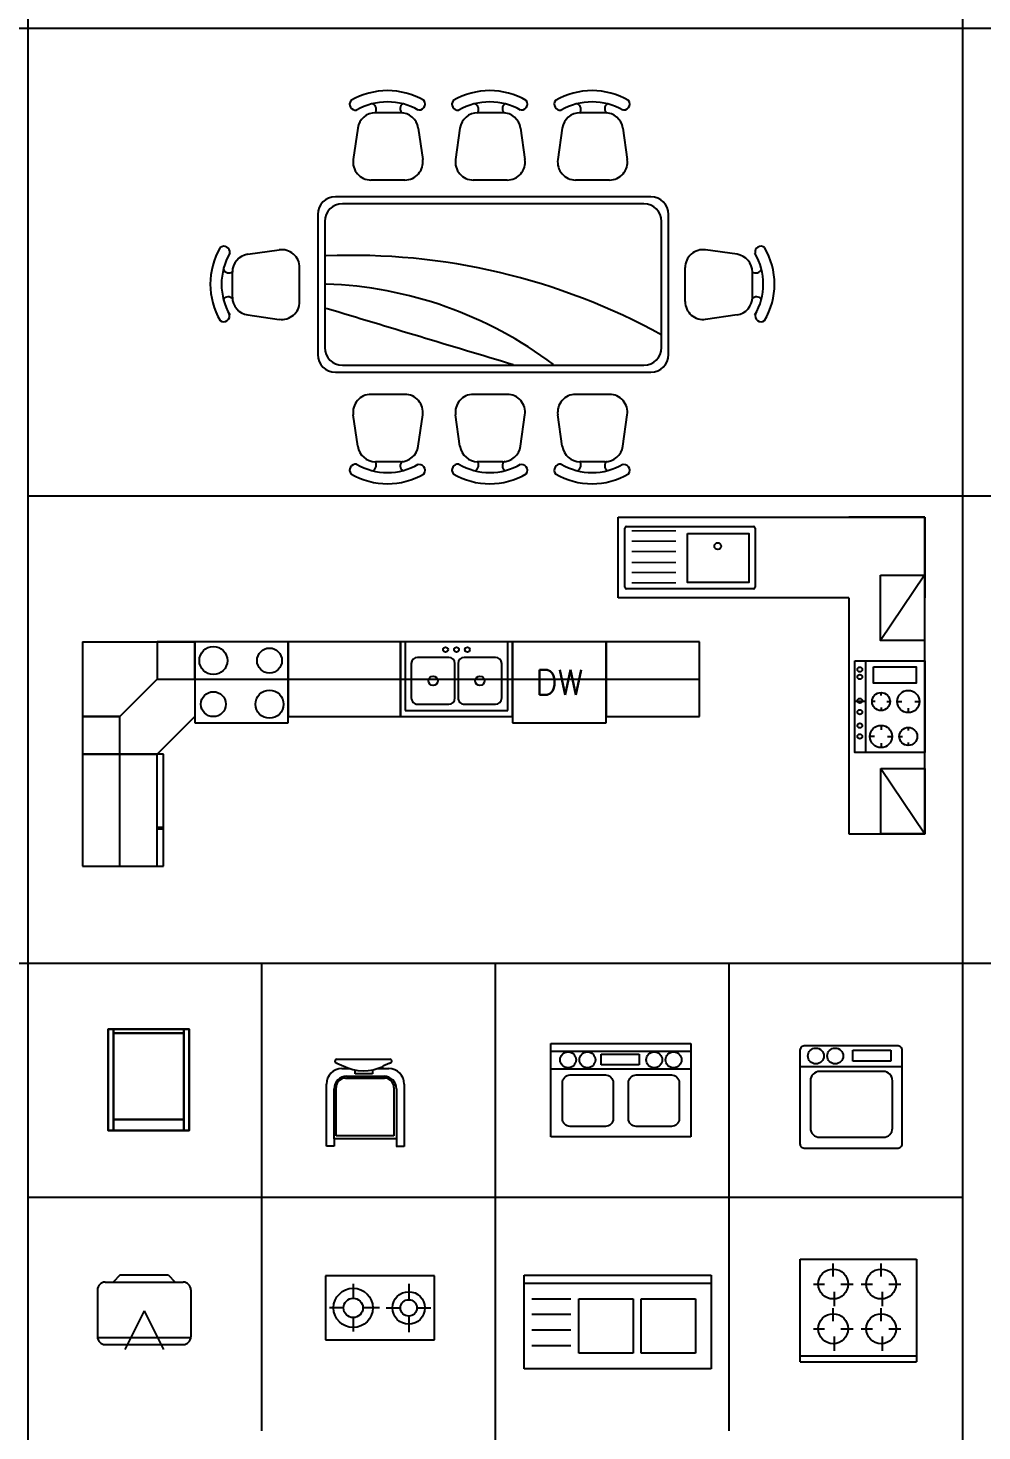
# Model space of a CAD drawing. Extents: x -72339 to 59654, y -38057 to 42097.
# Drawn here: x -48316 to -42194, y 21097 to 30097 of the extents above; entities that cross this region are included whole.
import ezdxf
from ezdxf.enums import TextEntityAlignment as Align

# ---------------------------------------------------------------- set-up
doc = ezdxf.new("R2010")
doc.units = 0
doc.header["$MEASUREMENT"] = 0
doc.layers.get('0').update_dxf_attribs({"linetype": 'CONTINUOUS'})
doc.layers.add('FU', color=11, linetype='CONTINUOUS')
doc.layers.add('HUM', color=7, linetype='CONTINUOUS')
doc.styles.add('DIM', font='txt')
doc.styles.get("Standard").update_dxf_attribs({"font": 'TXT', "bigfont": 'HZTXT'})

# ---------------------------------------------------------------- blocks, each defined once
blk = doc.blocks.new('1404')
at = {"linetype": 'Continuous', "flags": 1}
for tag in ['YVALUE', 'XVALUE']:
    blk.add_attdef(tag, (-95902.2571, -64533.2589), '', height=0.02, dxfattribs=at)
mesh = blk.add_polymesh((6, 3))
for k, corner in enumerate([(35, 10.6869, 700), (35, 10.6869), (35, 10.6869), (0, 10.6869, 700), (0, 10.6869), (0, 10.6869), (0, 660.6869, 700), (0, 660.6869), (0, 10.6869), (35, 660.6869, 700), (35, 660.6869), (35, 10.6869), (35, 660.6869, 700), (35, 660.6869, 700), (35, 10.6869, 700), (0, 660.6869, 700), (0, 660.6869, 700), (0, 10.6869, 700)]):
    mesh.set_mesh_vertex(divmod(k, 3), corner)
mesh = blk.add_polymesh((6, 3))
for k, corner in enumerate([(485, 635.6869, 700), (485, 635.6869, 317.5), (485, 635.6869, 317.5), (35, 635.6869, 700), (35, 635.6869, 317.5), (35, 635.6869, 317.5), (35, 660.6869, 700), (35, 660.6869, 317.5), (35, 635.6869, 317.5), (485, 660.6869, 700), (485, 660.6869, 317.5), (485, 635.6869, 317.5), (485, 660.6869, 700), (485, 660.6869, 700), (485, 635.6869, 700), (35, 660.6869, 700), (35, 660.6869, 700), (35, 635.6869, 700)]):
    mesh.set_mesh_vertex(divmod(k, 3), corner)
mesh = blk.add_polymesh((6, 3))
for k, corner in enumerate([(485, 635.6869, 292.5), (485, 635.6869), (485, 635.6869), (35, 635.6869, 292.5), (35, 635.6869), (35, 635.6869), (35, 660.6869, 292.5), (35, 660.6869), (35, 635.6869), (485, 660.6869, 292.5), (485, 660.6869), (485, 635.6869), (485, 660.6869, 292.5), (485, 660.6869, 292.5), (485, 635.6869, 292.5), (35, 660.6869, 292.5), (35, 660.6869, 292.5), (35, 635.6869, 292.5)]):
    mesh.set_mesh_vertex(divmod(k, 3), corner)
mesh = blk.add_polymesh((6, 3))
for k, corner in enumerate([(485, 10.6869, 20), (485, 10.6869), (485, 10.6869), (35, 10.6869, 20), (35, 10.6869), (35, 10.6869), (35, 660.6869, 20), (35, 660.6869), (35, 10.6869), (485, 660.6869, 20), (485, 660.6869), (485, 10.6869), (485, 660.6869, 20), (485, 660.6869, 20), (485, 10.6869, 20), (35, 660.6869, 20), (35, 660.6869, 20), (35, 10.6869, 20)]):
    mesh.set_mesh_vertex(divmod(k, 3), corner)
mesh = blk.add_polymesh((6, 3))
for k, corner in enumerate([(485, 10.6869, 700), (485, 10.6869, 640), (485, 10.6869, 640), (35, 10.6869, 700), (35, 10.6869, 640), (35, 10.6869, 640), (35, 660.6869, 700), (35, 660.6869, 640), (35, 10.6869, 640), (485, 660.6869, 700), (485, 660.6869, 640), (485, 10.6869, 640), (485, 660.6869, 700), (485, 660.6869, 700), (485, 10.6869, 700), (35, 660.6869, 700), (35, 660.6869, 700), (35, 10.6869, 700)]):
    mesh.set_mesh_vertex(divmod(k, 3), corner)
mesh = blk.add_polymesh((6, 3))
for k, corner in enumerate([(485, 10.6869, 317.5), (485, 10.6869, 292.5), (485, 10.6869, 292.5), (35, 10.6869, 317.5), (35, 10.6869, 292.5), (35, 10.6869, 292.5), (35, 635.6869, 317.5), (35, 635.6869, 292.5), (35, 10.6869, 292.5), (485, 635.6869, 317.5), (485, 635.6869, 292.5), (485, 10.6869, 292.5), (485, 635.6869, 317.5), (485, 635.6869, 317.5), (485, 10.6869, 317.5), (35, 635.6869, 317.5), (35, 635.6869, 317.5), (35, 10.6869, 317.5)]):
    mesh.set_mesh_vertex(divmod(k, 3), corner)
mesh = blk.add_polymesh((6, 3))
for k, corner in enumerate([(520, 10.6869, 700), (520, 10.6869), (520, 10.6869), (485, 10.6869, 700), (485, 10.6869), (485, 10.6869), (485, 660.6869, 700), (485, 660.6869), (485, 10.6869), (520, 660.6869, 700), (520, 660.6869), (520, 10.6869), (520, 660.6869, 700), (520, 660.6869, 700), (520, 10.6869, 700), (485, 660.6869, 700), (485, 660.6869, 700), (485, 10.6869, 700)]):
    mesh.set_mesh_vertex(divmod(k, 3), corner)
mesh = blk.add_polymesh((6, 3))
for k, corner in enumerate([(485, 10.6869, 640), (485, 10.6869), (485, 10.6869), (35, 10.6869, 640), (35, 10.6869), (35, 10.6869), (35, 80.6869, 640), (35, 80.6869), (35, 10.6869), (485, 80.6869, 640), (485, 80.6869), (485, 10.6869), (485, 80.6869, 640), (485, 80.6869, 640), (485, 10.6869, 640), (35, 80.6869, 640), (35, 80.6869, 640), (35, 10.6869, 640)]):
    mesh.set_mesh_vertex(divmod(k, 3), corner)
blk = doc.blocks.new('1422')
at = {"linetype": 'Continuous'}
for p, q in [((471.7, 604.1), (128.3, 604.1)), ((130.2, 580.8), (174.3, 559.8)), ((162.5, 545.5), (211.8, 545.5)), ((391.7, 545.5), (462.5, 545.5)), ((469.8, 580.8), (425.6, 559.8)), ((184.8, 483.9), (435.7, 483.9)), ((192.5, 495.5), (432.5, 495.5)), ((247, 511.3), (247, 537.8)), ((358.4, 511.3), (247, 511.3)), ((358.4, 537.8), (358.4, 511.3)), ((62.5, 48.2), (62.5, 445.5)), ((112.5, 95.5), (112.5, 415.5)), ((124.8, 113.1), (124.8, 423.9)), ((495.7, 423.9), (495.7, 113.1)), ((512.5, 415.5), (512.5, 95.5)), ((562.5, 445.5), (562.5, 45.5)), ((512.5, 95.5), (112.5, 95.5)), ((112.5, 95.5), (112.5, 48.2)), ((495.7, 113.1), (124.8, 113.1)), ((512.3, 96.3), (512.3, 45.5)), ((112.5, 48.2), (62.5, 48.2)), ((562.5, 45.5), (510.8, 45.5))]:
    blk.add_line(p, q, dxfattribs=at)
for centre, radius, start, end in [((162.5, 445.5), 100, 90, 180), ((129.8, 592.9), 12.2, 98.79085, 276.74154), ((301.8, 824.9), 293.5, 243.20905, 295.26335), ((462.5, 445.5), 100, 0, 90), ((470.1, 592.9), 12.2, 263.25846, 81.20915), ((192.5, 415.5), 80, 90, 180), ((184.8, 423.9), 60, 90, 180), ((432.5, 415.5), 80, 0, 90), ((435.7, 423.9), 60, 0, 90)]:
    blk.add_arc(centre, radius, start, end, dxfattribs=at)
at = {"linetype": 'Continuous', "style": 'DIM', "flags": 1}
for tag in ['XVALUE', 'YVALUE']:
    blk.add_attdef(tag, (-1012378.7, -1007984.3), '', height=0.02, dxfattribs=at)
blk = doc.blocks.new('2265')
for p, q in [((0, 410), (0, 0)), ((700, 410), (0, 410)), ((534, 360), (534, 257.801515)), ((700, 0), (700, 410)), ((178.002378, 359), (178.002378, 267.289646)), ((115.712732, 205), (25.002378, 205)), ((346.002378, 205), (240.292024, 205)), ((389, 205), (481.198485, 205)), ((586.801515, 205), (676, 205)), ((178.002378, 142.710354), (178.002378, 53)), ((534, 152.198485), (534, 49)), ((0, 0), (700, 0))]:
    blk.add_line(p, q)
for centre, radius in [((178.002378, 205), 126), ((534, 205), 104), ((178.002378, 205), 62.289646), ((534, 205), 52.801515)]:
    blk.add_circle(centre, radius)
at = {"style": 'DIM', "flags": 1}
for tag in ['YVALUE', 'XVALUE']:
    blk.add_attdef(tag, (-999999, -999999), '', height=0.02, dxfattribs=at)
blk = doc.blocks.new('2258')
for p, q in [((-153, 0), (-198, -48)), ((-153, 0), (153, 0)), ((153, 0), (198, -48)), ((-250, -48), (250, -48)), ((-300, -98), (-300, -398)), ((300, -98), (300, -398)), ((0, -233), (-125, -479)), ((0, -233), (125, -479)), ((-299.749372, -403), (299.749372, -403)), ((-250, -448), (250, -448))]:
    blk.add_line(p, q)
for centre, start, end in [((-250, -98), 90, 180), ((250, -98), 0, 90), ((-250, -398), 180, 270), ((250, -398), 270, 0)]:
    blk.add_arc(centre, 50, start, end)
at = {"style": 'DIM', "flags": 1}
for tag in ['YVALUE', 'XVALUE']:
    blk.add_attdef(tag, (-999999, -999999), '', height=0.02, dxfattribs=at)
blk = doc.blocks.new('RECTANG')
for p, q in [((1, 1), (0, 1)), ((0, 1), (0, 0)), ((1, 0), (1, 1)), ((0, 0), (1, 0))]:
    blk.add_line(p, q)
blk = doc.blocks.new('2406')
for p, q in [((-326.3, 526.6), (326.3, 526.6)), ((205.7, 495.2), (-202.3, 495.2)), ((-261.8, 435.8), (-261.8, 131.9)), ((265.2, 131.9), (265.2, 435.8)), ((-202.3, 72.5), (205.7, 72.5))]:
    blk.add_line(p, q)
blk.add_lwpolyline([(-326.3, 30), (-326.3, 631.9, -0.414214), (-296.3, 661.9), (296.3, 661.9, -0.414214), (326.3, 631.9), (326.3, 30, -0.414214), (296.3, 0), (-296.3, 0, -0.414214)], format="xyb", close=True)
for centre in [(-226.1, 594.3), (-102, 594.3)]:
    blk.add_circle(centre, 51)
for centre, start, end in [((-202.3, 435.8), 90, 180), ((205.7, 435.8), 0, 90), ((-202.3, 131.9), 180, 270), ((205.7, 131.9), 270, 0)]:
    blk.add_arc(centre, 59.4, start, end)
at = {"xscale": 69.68723676982174, "yscale": -243.9968830585457, "zscale": 69.68723676982174, "rotation": 90}
blk.add_blockref('RECTANG', (10.2, 561.2), dxfattribs=at)
at = {"layer": 'FU', "color": 6, "width": 0.7, "flags": 1}
for tag in ['XVALUE', 'YVALUE']:
    blk.add_attdef(tag, (-998230.9, -1003211), '', height=0.02, dxfattribs=at)
blk = doc.blocks.new('2409')
for p, q in [((0, 657.6), (745.5, 657.6)), ((0, 0), (0, 657.6)), ((745.5, 657.6), (745.5, 0)), ((211, 547.5), (211, 629.8)), ((518.6, 547.5), (518.6, 629.8)), ((83.6, 498.2), (154.7, 498.2)), ((260.6, 498.2), (338.3, 498.2)), ((391.2, 498.2), (462.3, 498.2)), ((568.2, 498.2), (645.9, 498.2)), ((217.6, 448.8), (217.6, 357.1)), ((525.2, 448.8), (525.2, 357.1)), ((211, 260.7), (211, 343)), ((518.6, 260.7), (518.6, 343)), ((83.6, 211.4), (154.7, 211.4)), ((260.6, 211.4), (338.3, 211.4)), ((391.2, 211.4), (462.3, 211.4)), ((568.2, 211.4), (645.9, 211.4)), ((217.6, 162), (217.6, 70.4)), ((525.2, 162), (525.2, 70.4)), ((0, 38.1), (745.5, 38.1)), ((0, 0), (745.5, 0))]:
    blk.add_line(p, q)
for centre in [(211, 498.2), (518.6, 498.2), (211, 211.4), (518.6, 211.4)]:
    blk.add_circle(centre, 95.9)
at = {"layer": 'FU', "color": 6, "width": 0.7, "flags": 1}
for tag in ['XVALUE', 'YVALUE']:
    blk.add_attdef(tag, (-1002625.8, -997947.6), '', height=0.02, dxfattribs=at)
blk = doc.blocks.new('2405')
for p, q in [((-450, 600), (450, 600)), ((-450, 0), (-450, 600)), ((-450, 550), (450, 550)), ((450, 600), (450, 0)), ((450, 434.9), (-450, 434.9)), ((450, 0), (-450, 0))]:
    blk.add_line(p, q)
for points in [[(-375, 116.6), (-375, 347.6, -0.414214), (-325, 397.6), (-98.7, 397.6, -0.414214), (-48.7, 347.6), (-48.7, 116.6, -0.414214), (-98.7, 66.6), (-325, 66.6, -0.414214)], [(48.7, 116.6), (48.7, 347.6, -0.414214), (98.7, 397.6), (325, 397.6, -0.414214), (375, 347.6), (375, 116.6, -0.414214), (325, 66.6), (98.7, 66.6, -0.414214)]]:
    blk.add_lwpolyline(points, format="xyb", close=True)
for centre in [(-338.6, 494.2), (-214.5, 494.2), (214.5, 494.2), (338.6, 494.2)]:
    blk.add_circle(centre, 51)
at = {"xscale": 69.68723676982174, "yscale": -243.9968830585457, "zscale": 69.68723676982174, "rotation": 90}
blk.add_blockref('RECTANG', (-125.6, 461.1), dxfattribs=at)
at = {"layer": 'FU', "color": 6, "width": 0.7, "flags": 1}
for tag in ['XVALUE', 'YVALUE']:
    blk.add_attdef(tag, (-998201.5, -1001709), '', height=0.02, dxfattribs=at)
blk = doc.blocks.new('2407')
for p, q in [((0, 600), (1200, 600)), ((0, 0), (0, 600)), ((0, 550), (1200, 550)), ((1200, 600), (1200, 0)), ((50, 450), (300, 450)), ((350, 450), (700, 450)), ((350, 100), (350, 450)), ((700, 450), (700, 100)), ((750, 450), (1100, 450)), ((750, 100), (750, 450)), ((1100, 450), (1100, 100)), ((50, 350), (300, 350)), ((50, 250), (300, 250)), ((50, 150), (300, 150)), ((700, 100), (350, 100)), ((1100, 100), (750, 100)), ((1200, 0), (0, 0))]:
    blk.add_line(p, q)
at = {"layer": 'FU', "color": 6, "width": 0.7, "flags": 1}
for tag in ['YVALUE', 'XVALUE']:
    blk.add_attdef(tag, (-998188.6837, -1000157.07), '', height=0.02, dxfattribs=at)
blk = doc.blocks.new('2473')
for p, q in [((-581.7, 1088.6), (-741.8, 1088.6)), ((74.8, 1088.6), (-85.3, 1088.6)), ((731.4, 1088.6), (571.2, 1088.6)), ((-855.9, 989.6), (-884.7, 788)), ((-467.6, 989.6), (-438.8, 788)), ((-199.4, 989.6), (-228.2, 788)), ((188.9, 989.6), (217.7, 788)), ((457.1, 989.6), (428.3, 788)), ((845.4, 989.6), (874.2, 788)), ((-552.9, 656.6), (-770.6, 656.6)), ((103.6, 656.6), (-114.1, 656.6)), ((760.2, 656.6), (542.4, 656.6)), ((1025.8, 548.9), (-999.2, 548.9)), ((980.8, 503.9), (-954.2, 503.9)), ((-1111.7, 436.4), (-1111.7, -463.6)), ((-1066.7, 391.4), (-1066.7, -418.6)), ((1093.3, -418.6), (1093.3, 391.4)), ((1138.3, -463.6), (1138.3, 436.4)), ((-1561.5, 180.1), (-1359.9, 208.9)), ((1578.6, 180.1), (1377, 208.9)), ((-1228.4, -122.9), (-1228.4, 94.8)), ((1245.5, -122.9), (1245.5, 94.8)), ((-1660.4, -94.1), (-1660.4, 66)), ((1677.5, -94.1), (1677.5, 66)), ((-1561.5, -208.2), (-1359.9, -237)), ((1578.6, -208.2), (1377, -237)), ((-954.2, -531.1), (980.8, -531.1)), ((-999.2, -576.1), (1025.8, -576.1)), ((-552.9, -718.4), (-770.6, -718.4)), ((103.6, -718.4), (-114.1, -718.4)), ((760.2, -718.4), (542.4, -718.4)), ((-855.9, -1051.5), (-884.7, -849.9)), ((-467.6, -1051.5), (-438.8, -849.9)), ((-199.4, -1051.5), (-228.2, -849.9)), ((188.9, -1051.5), (217.7, -849.9)), ((457.1, -1051.5), (428.3, -849.9)), ((845.4, -1051.5), (874.2, -849.9)), ((-581.7, -1150.4), (-741.8, -1150.4)), ((74.8, -1150.4), (-85.3, -1150.4)), ((731.4, -1150.4), (571.2, -1150.4))]:
    blk.add_line(p, q)
for centre, radius, start, end in [((-664.7, 766.6), 463.5, 59.62939, 120.37061), ((-8.2, 766.6), 463.5, 59.62939, 120.37061), ((648.3, 766.6), 463.5, 59.62939, 120.37061), ((-869.8, 1142.5), 37.8, 140.71691, 279.34343), ((-664.7, 766.6), 391.5, 59.62939, 120.37061), ((-741.8, 973.4), 115.2, 90, 171.8699), ((-774.9, 1110.2), 38.6, 321.22738, 68.14103), ((-548.9, 1115.2), 34.8, 117.48613, 236.888), ((-581.7, 973.4), 115.2, 8.1301, 90), ((-461.1, 1144.3), 37.9, 249.11516, 35.85606), ((-213.3, 1142.5), 37.8, 140.71691, 279.34343), ((-8.2, 766.6), 391.5, 59.62939, 120.37061), ((-85.3, 973.4), 115.2, 90, 171.8699), ((-118.3, 1110.2), 38.6, 321.22738, 68.14103), ((107.6, 1115.2), 34.8, 117.48613, 236.888), ((74.8, 973.4), 115.2, 8.1301, 90), ((195.4, 1144.3), 37.9, 249.11516, 35.85606), ((443.3, 1142.5), 37.8, 140.71691, 279.34343), ((648.3, 766.6), 391.5, 59.62939, 120.37061), ((571.2, 973.4), 115.2, 90, 171.8699), ((538.2, 1110.2), 38.6, 321.22738, 68.14103), ((764.1, 1115.2), 34.8, 117.48613, 236.888), ((731.4, 973.4), 115.2, 8.1301, 90), ((852, 1144.3), 37.9, 249.11516, 35.85606), ((-770.6, 771.8), 115.2, 171.8699, 270), ((-552.9, 771.8), 115.2, 270, 8.1301), ((-114.1, 771.8), 115.2, 171.8699, 270), ((103.6, 771.8), 115.2, 270, 8.1301), ((542.4, 771.8), 115.2, 171.8699, 270), ((760.2, 771.8), 115.2, 270, 8.1301), ((-999.2, 436.4), 112.5, 90, 180), ((1025.8, 436.4), 112.5, 0, 90), ((-954.2, 391.4), 112.5, 90, 180), ((980.8, 391.4), 112.5, 0, 90), ((-1338.4, -11.1), 463.5, 149.62939, 210.37061), ((-1714.4, 194), 37.8, 350.65657, 129.28309), ((-1338.4, -11.1), 391.5, 149.62939, 210.37061), ((-1545.2, 66), 115.2, 98.1301, 180), ((-1343.6, 94.8), 115.2, 360, 98.1301), ((1360.7, 94.8), 115.2, 81.8699, 180), ((1562.3, 66), 115.2, 0, 81.8699), ((1355.5, -11.1), 391.5, 329.62939, 30.37061), ((1731.5, 194), 37.8, 50.71691, 189.34343), ((1355.5, -11.1), 463.5, 329.62939, 30.37061), ((-1682.1, 99.1), 38.6, 201.85897, 308.77262), ((1699.2, 99.1), 38.6, 231.22738, 338.14103), ((-1687.1, -126.9), 34.8, 33.112, 152.51387), ((-1545.2, -94.1), 115.2, 180, 261.8699), ((-1343.6, -122.9), 115.2, 261.8699, 360), ((1360.7, -122.9), 115.2, 180, 278.1301), ((1562.3, -94.1), 115.2, 278.1301, 0), ((1704.1, -126.9), 34.8, 27.48613, 146.888), ((-1716.1, -214.7), 37.9, 234.14394, 20.88484), ((1733.2, -214.7), 37.9, 159.11516, 305.85606), ((-954.2, -418.6), 112.5, 180, 270), ((980.8, -418.6), 112.5, 270, 0), ((-999.2, -463.6), 112.5, 180, 270), ((1025.8, -463.6), 112.5, 270, 0), ((-770.6, -833.6), 115.2, 90, 188.1301), ((-552.9, -833.6), 115.2, 351.8699, 90), ((-114.1, -833.6), 115.2, 90, 188.1301), ((103.6, -833.6), 115.2, 351.8699, 90), ((542.4, -833.6), 115.2, 90, 188.1301), ((760.2, -833.6), 115.2, 351.8699, 90), ((-741.8, -1035.2), 115.2, 188.1301, 270), ((-581.7, -1035.2), 115.2, 270, 351.8699), ((-85.3, -1035.2), 115.2, 188.1301, 270), ((74.8, -1035.2), 115.2, 270, 351.8699), ((571.2, -1035.2), 115.2, 188.1301, 270), ((731.4, -1035.2), 115.2, 270, 351.8699), ((-869.8, -1204.3), 37.8, 80.65657, 219.28309), ((-664.7, -828.4), 391.5, 239.62939, 300.37061), ((-774.9, -1172.1), 38.6, 291.85897, 38.77262), ((-548.9, -1177), 34.8, 123.112, 242.51387), ((-461.1, -1206.1), 37.9, 324.14394, 110.88484), ((-213.3, -1204.3), 37.8, 80.65657, 219.28309), ((-8.2, -828.4), 391.5, 239.62939, 300.37061), ((-118.3, -1172.1), 38.6, 291.85897, 38.77262), ((107.6, -1177), 34.8, 123.112, 242.51387), ((195.4, -1206.1), 37.9, 324.14394, 110.88484), ((443.3, -1204.3), 37.8, 80.65657, 219.28309), ((648.3, -828.4), 391.5, 239.62939, 300.37061), ((538.2, -1172.1), 38.6, 291.85897, 38.77262), ((764.1, -1177), 34.8, 123.112, 242.51387), ((852, -1206.1), 37.9, 324.14394, 110.88484), ((-664.7, -828.4), 463.5, 239.62939, 300.37061), ((-8.2, -828.4), 463.5, 239.62939, 300.37061), ((648.3, -828.4), 463.5, 239.62939, 300.37061)]:
    blk.add_arc(centre, radius, start, end)
at = {"color": 5}
for centre, radius, start, end in [((-892.2, -3947.8), 4121.2, 61.15996, 92.31067), ((-1150.2, -2590.1), 2581.2, 53.09116, 87.96142), ((144607.7, 481829.4), 503524.8, 253.184382, 253.327051)]:
    blk.add_arc(centre, radius, start, end, dxfattribs=at)
at = {"style": 'DIM', "flags": 1}
for tag in ['XVALUE', 'YVALUE']:
    blk.add_attdef(tag, (-999999, -999999), '', height=0.02, dxfattribs=at)
blk = doc.blocks.new('CB36')
for p, q in [((36, 0), (0, 0)), ((0, 0), (0, -24)), ((36, -24), (36, 0)), ((0, -24), (36, -24))]:
    blk.add_line(p, q)
blk = doc.blocks.new('CW3036')
for p, q in [((0, 0), (0, -12)), ((36, 0), (0, 0)), ((36, -12), (36, 0)), ((0, -12), (36, -12))]:
    blk.add_line(p, q)
blk = doc.blocks.new('CC30')
for p, q in [((0, 0), (0, -24)), ((0, 0), (24, 0)), ((24, 0), (24, -12)), ((12, -24), (24, -12)), ((0, -24), (12, -24))]:
    blk.add_line(p, q)
blk = doc.blocks.new('CW3012')
for p, q in [((0, 0), (0, -12)), ((12, 0), (0, 0)), ((12, -12), (12, 0)), ((0, -12), (12, -12))]:
    blk.add_line(p, q)
blk = doc.blocks.new('RANGE')
for p, q in [((0, 15), (0, -15)), ((26, 15), (0, 15)), ((26, -15), (26, 15)), ((0, -15), (26, -15))]:
    blk.add_line(p, q)
for centre, radius in [((20, 9), 4.5), ((6, 9), 4), ((6, -9), 4.5), ((20, -9), 4)]:
    blk.add_circle(centre, radius)
blk = doc.blocks.new('CW3030')
for p, q in [((0, 0), (0, -12)), ((30, 0), (0, 0)), ((30, -12), (30, 0)), ((0, -12), (30, -12))]:
    blk.add_line(p, q)
blk = doc.blocks.new('CW1236')
for p, q in [((0, 0), (0, -12)), ((36, 0), (0, 0)), ((36, -12), (36, 0)), ((0, -12), (36, -12))]:
    blk.add_line(p, q)
blk = doc.blocks.new('REF1')
for p, q in [((26, 18), (0, 18)), ((0, 18), (0, -18)), ((24, -18), (24, 18)), ((26, -18), (26, 18)), ((24, -5.5), (26, -5.5)), ((24, -6), (26, -6)), ((0, -18), (26, -18))]:
    blk.add_line(p, q)
blk = doc.blocks.new('CCBASE')
for p, q in [((0, 0), (0, -36)), ((0, 0), (36, 0)), ((36, 0), (36, -24)), ((36, -24), (24, -36)), ((0, -36), (24, -36))]:
    blk.add_line(p, q)
blk = doc.blocks.new('CB30')
for p, q in [((30, 0), (0, 0)), ((0, 0), (0, -24)), ((30, -24), (30, 0)), ((0, -24), (30, -24))]:
    blk.add_line(p, q)
blk = doc.blocks.new('1062')
for p, q in [((-1966.8, -519.5), (-1966.8, 0)), ((-1966.8, 0), (0, 0)), ((0, 0), (-486.8, 0)), ((0, -2032.5), (0, 0)), ((0, 0), (0, -519.5)), ((-1923.9, -450.9), (-1923.9, -70.8)), ((-1913.3, -60.2), (-1099.3, -60.2)), ((-1088.7, -70.8), (-1088.7, -450.9)), ((-2.3, -373), (-283.7, -791.7)), ((-486.8, -519.5), (-1966.8, -519.5)), ((-1099.3, -461.5), (-1913.3, -461.5)), ((-486.8, -519.5), (-486.8, -2032.5)), ((-380.6, -922.3), (-380.6, -1511.5)), ((-280.4, -1145.9), (-280.4, -1126)), ((-380.6, -1183.8), (-448.6, -1183.8)), ((-318.3, -1183.8), (-338.1, -1183.8)), ((-280.4, -1221.6), (-280.4, -1241.5)), ((-242.5, -1183.8), (-222.7, -1183.8)), ((-176.7, -1183.8), (-147.4, -1183.8)), ((-105.4, -1225.8), (-105.4, -1255.1)), ((-63.3, -1183.8), (-34, -1183.8)), ((-280.4, -1336.6), (-280.4, -1365.8)), ((-322.5, -1407.9), (-351.7, -1407.9)), ((-238.3, -1407.9), (-209.1, -1407.9)), ((-163.1, -1407.9), (-143.2, -1407.9)), ((-105.4, -1350.2), (-105.4, -1370)), ((-280.4, -1450), (-280.4, -1479.2)), ((-105.4, -1445.8), (-105.4, -1465.6)), ((-281.5, -1613.8), (0, -2032.5)), ((-486.8, -2032.5), (0, -2032.5))]:
    blk.add_line(p, q)
at = {"const_width": 10.6}
blk.add_lwpolyline([(-1881.5, -89.3), (-1596.3, -89.3)], dxfattribs=at)
for points in [[(-1881.5, -155.9, 10.6, 10.6, 0), (-1596.3, -155.9, 10.6, 10.6, 0)], [(-1881.5, -221, 10.6, 10.6, 0), (-1596.3, -221, 10.6, 10.6, 0)], [(-1881.5, -292.2, 10.6, 10.6, 0), (-1596.3, -292.2, 10.6, 10.6, 0)], [(-1881.5, -355.7, 10.6, 10.6, 0), (-1596.3, -355.7, 10.6, 10.6, 0)], [(-1881.5, -422.3, 10.6, 10.6, 0), (-1596.3, -422.3, 10.6, 10.6, 0)]]:
    blk.add_lwpolyline(points, format="xyseb")
for points in [[(-1521.9, -104.8), (-1128.2, -104.8), (-1128.2, -419.2), (-1521.9, -419.2)], [(-283.7, -373), (-2.3, -373), (-2.3, -791.7), (-283.7, -791.7)], [(-448.6, -922.3), (0, -922.3), (0, -1511.5), (-448.6, -1511.5)], [(-329.7, -961.3), (-54.4, -961.3), (-54.4, -1066.6), (-329.7, -1066.6)], [(-281.5, -1613.8), (0, -1613.8), (0, -2032.5), (-281.5, -2032.5)]]:
    blk.add_lwpolyline(points, close=True)
for centre, radius in [((-1328.1, -186.9), 21.9), ((-416.3, -978.3), 15.3), ((-416.3, -1025.9), 15.3), ((-416.3, -1178.7), 15.3), ((-280.4, -1183.8), 57.7), ((-280.4, -1183.8), 57.7), ((-105.4, -1183.8), 71.3), ((-416.3, -1251.7), 15.3), ((-416.3, -1338.3), 15.3), ((-280.4, -1407.9), 71.3), ((-416.3, -1407.9), 15.3), ((-105.4, -1407.9), 57.7)]:
    blk.add_circle(centre, radius)
for centre, start, end in [((-1913.3, -70.8), 90, 180), ((-1099.3, -70.8), 0, 90), ((-1913.3, -450.9), 180, 270), ((-1099.3, -450.9), 270, 0)]:
    blk.add_arc(centre, 10.6, start, end)
blk = doc.blocks.new('SINKDBL1')
for p, q in [((18, 14.5), (7, 14.5)), ((5, 12.5), (5, 2.5)), ((20, 2.5), (20, 12.5)), ((7, 0.5), (18, 0.5)), ((5, -2.5), (5, -12.5)), ((18, -0.5), (7, -0.5)), ((20, -12.5), (20, -2.5)), ((7, -14.5), (18, -14.5))]:
    blk.add_line(p, q)
for centre, radius in [((12.5, 7.5), 1.5), ((2.5, 3.5), 0.791), ((2.5, 0), 0.791), ((2.5, -3.5), 0.791), ((12.5, -7.5), 1.5)]:
    blk.add_circle(centre, radius)
for centre, start, end in [((7, 12.5), 90, 180), ((18, 12.5), 0, 90), ((7, 2.5), 180, 270), ((18, 2.5), 270, 0), ((7, -2.5), 90, 180), ((18, -2.5), 0, 90), ((7, -12.5), 180, 270), ((18, -12.5), 270, 0)]:
    blk.add_arc(centre, 2, start, end)
at = {"xscale": 22, "yscale": 33, "zscale": 22}
blk.add_blockref('RECTANG', (0, -16.5), dxfattribs=at)
blk = doc.blocks.new('DISHWASH')
for p, q in [((0, 15), (0, -15)), ((26, 15), (0, 15)), ((26, -15), (26, 15)), ((0, -15), (26, -15))]:
    blk.add_line(p, q)
blk.add_text('DW', height=8, rotation=90).set_placement((13, 0), align=Align.MIDDLE)

msp = doc.modelspace()

# ---------------------------------------------------------------- linework, layer by layer
for p, q in [((-48316, 12096.7), (-48316, 42096.7)), ((-42316, 12096.7), (-42316, 42096.7)), ((-72316, 30096.7), (-18316, 30096.7)), ((-48316, 27096.7), (-42316, 27096.7)), ((-42316, 27096.7), (-36316, 27096.7)), ((-69316, 24096.7), (-18316, 24096.7)), ((-46816, 21096.7), (-46816, 24096.7)), ((-45316, 18096.7), (-45316, 24096.7)), ((-43816, 21096.7), (-43816, 24096.7)), ((-48316, 22596.7), (-45316, 22596.7)), ((-45316, 22596.7), (-42316, 22596.7))]:
    msp.add_line(p, q)

# ---------------------------------------------------------------- block references
for name, p in [('2473', (-45344.6, 28465)), ('1404', (-47801.6, 23013.5)), ('2405', (-44511.8, 22983.3)), ('2406', (-43033.8, 22907.8)), ('1422', (-46464.1, 22876.1)), ('2409', (-43359.9, 21541)), ('2258', (-47570.8, 22099.2)), ('2265', (-46407.2, 21681)), ('2407', (-45132, 21495))]:
    msp.add_blockref(name, p)
at = {"xscale": 20, "yscale": 20, "zscale": 20}
for name, p in [('CC30', (-47966.5, 26159.1)), ('CCBASE', (-47966.5, 26159.1)), ('CW3012', (-47486.5, 26159.1)), ('CW3030', (-47246.5, 26159.1)), ('CB36', (-46646.5, 26159.1)), ('CW3036', (-46646.5, 26159.1)), ('CW3036', (-45926.5, 26159.1)), ('CB36', (-45926.5, 26159.1)), ('CW3030', (-45206.5, 26159.1)), ('CB30', (-44606.5, 26159.1)), ('CW3030', (-44606.5, 26159.1)), ('REF1', (-47966.5, 25079.1))]:
    msp.add_blockref(name, p, dxfattribs=at)
for name, p, rotation in [('RANGE', (-46946.5, 26159.1), 270), ('SINKDBL1', (-45566.5, 26159.1), 270), ('DISHWASH', (-44906.5, 26159.1), 270), ('CW3012', (-47966.5, 25439.1), 90), ('CW1236', (-47966.5, 24719.1), 90)]:
    msp.add_blockref(name, p, dxfattribs=dict(at, rotation=rotation))
at = {"layer": 'HUM'}
msp.add_blockref('1062', (-42561.6, 26959.9), dxfattribs=at)

doc.saveas('drawing.dxf')
